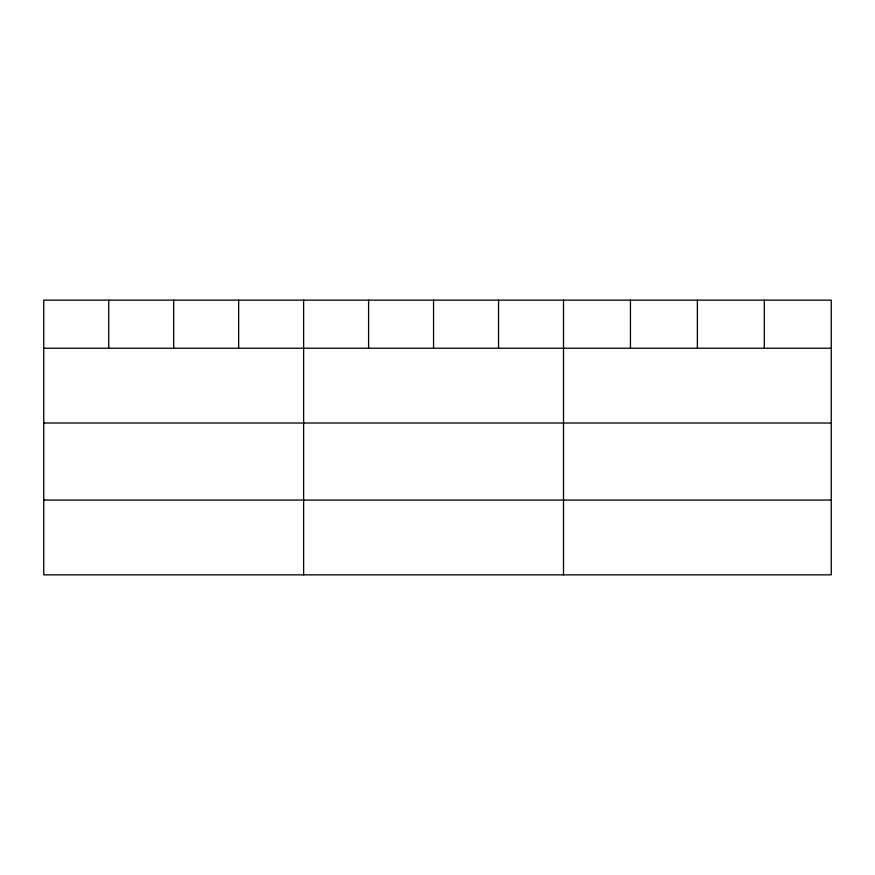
<?xml version="1.0" encoding="UTF-8"?>
<svg xmlns="http://www.w3.org/2000/svg" width="875" height="875" viewBox="0 0 875 875"><rect width="100%" height="100%" fill="white"/><g stroke="black" fill="none" stroke-linecap="round" stroke-linejoin="round"><path stroke-width="1.31" d="M831.25 423.008L831.25 300.147L43.75 300.147L43.75 574.853L831.25 574.853L831.25 423.008L43.75 423.008M43.75 348.228L831.25 348.228M43.75 500.062L831.25 500.062M764.312 300.147L764.312 348.228M697.375 300.147L697.375 348.228M630.438 300.147L630.438 348.228M563.5 300.147L563.5 574.853M498.531 300.147L498.531 348.228M433.562 300.147L433.562 348.228M368.594 300.147L368.594 348.228M303.625 300.147L303.625 574.853M238.656 300.147L238.656 348.228M173.688 300.147L173.688 348.228M108.719 300.147L108.719 348.228"/></g></svg>
